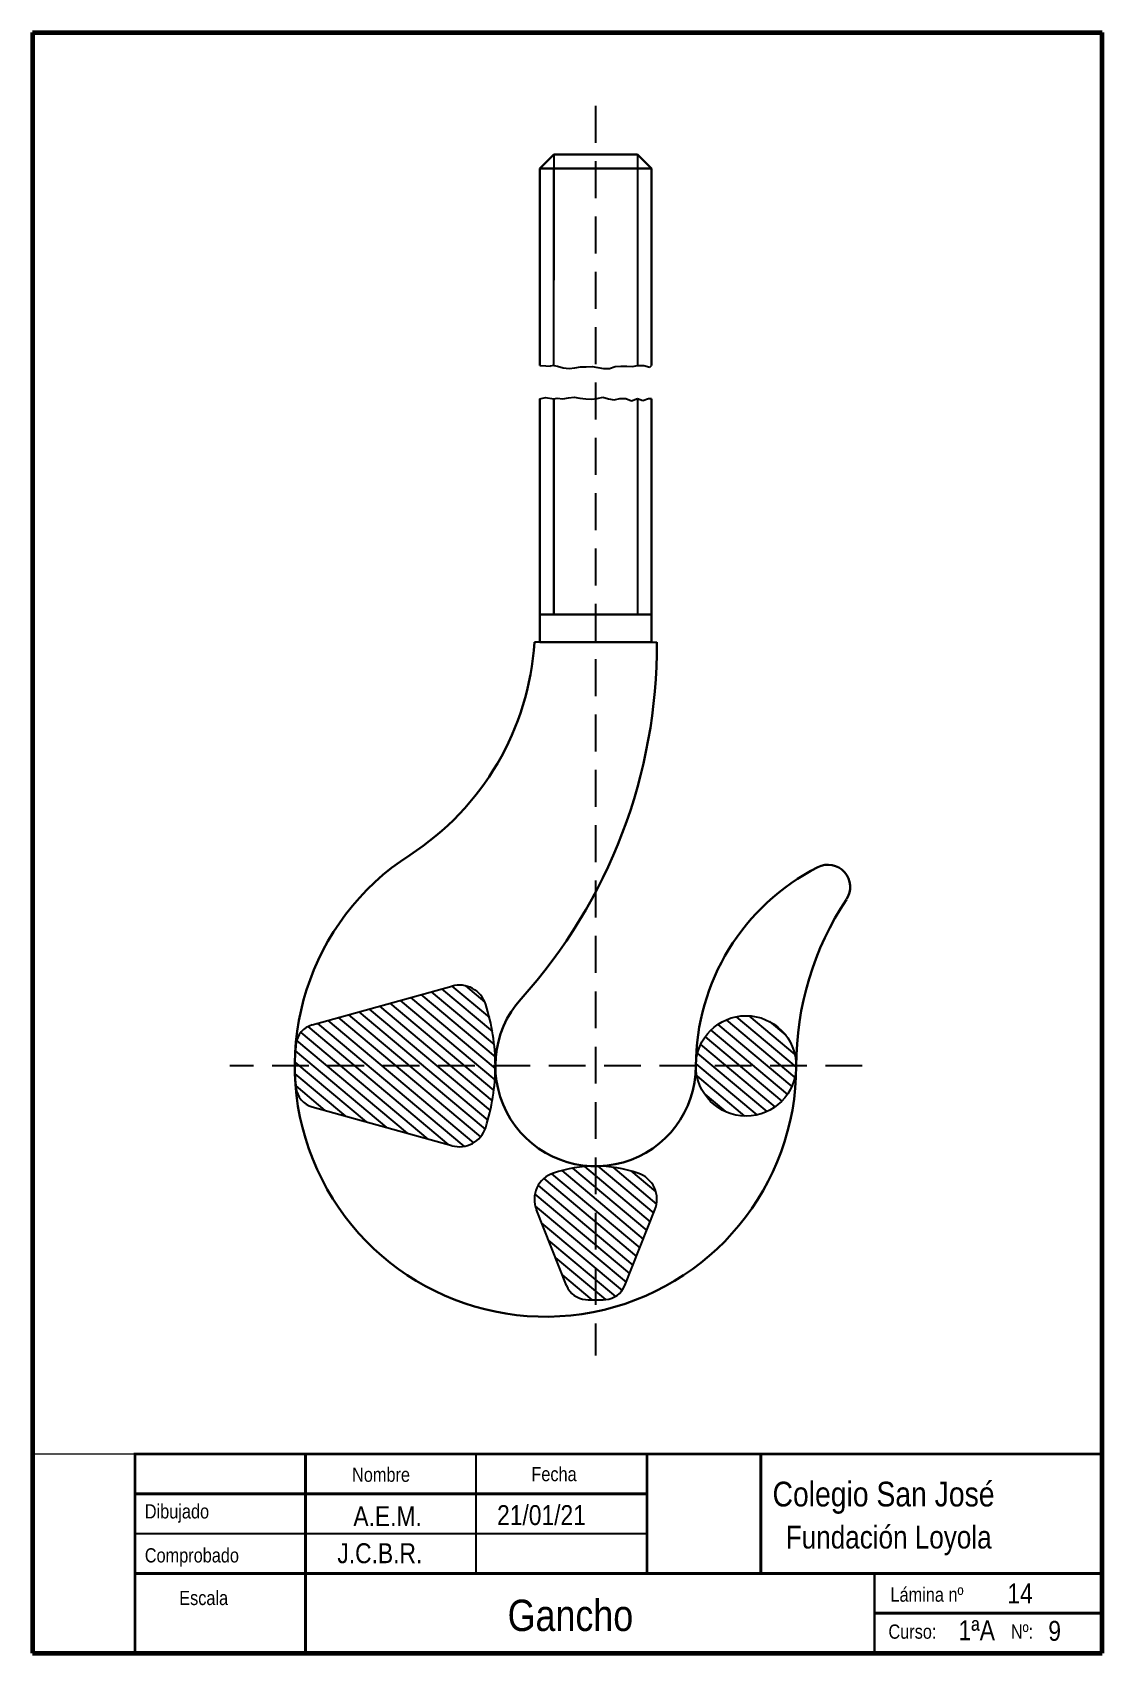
# Paper-space layout 'A4 vertical' of a CAD drawing. Header units: millimetres. Extents: x 10 to 198, y 0 to 285.
# The model-space entities are those that its viewports show. They can reach past a viewport. Long polylines and large blocks are cut down to what shows.
import ezdxf

# ---------------------------------------------------------------- set-up
doc = ezdxf.new("R2010")
doc.units = ezdxf.units.MM
doc.linetypes.add('TRAZOS2', pattern=[9.525, 6.35, -3.175])
doc.styles.get("Standard").update_dxf_attribs({"font": ''})
doc.styles.get('Standard').set_extended_font_data('Arial Narrow')

msp = doc.modelspace()

# ---------------------------------------------------------------- hatches: boundary and pattern name
at = {"transparency": 33554687}
h = msp.add_hatch(dxfattribs=at)
h.set_pattern_fill('ANSI31', color=256, scale=0.5, angle=95)
h.paths.add_polyline_path([(308.68, 304.62), (283.63, 297.66, 0.306613), (280.73, 294.24, 0.027405), (280.51, 290.3, 0.027405), (280.73, 286.37, 0.306613), (283.63, 282.95), (308.68, 275.99, 0.402455), (314.78, 279.27, 0.078024), (316.51, 290.3, 0.078024), (314.78, 301.34, 0.402455)])
h.paths.add_polyline_path([(342.09, 271.08, 0.162041), (326.93, 271.08, 0.431449), (323.87, 264.48), (329.3, 250.88, 0.286459), (332.71, 248.37, 0.037553), (336.31, 248.37, 0.286459), (339.73, 250.88), (345.16, 264.48, 0.431449)])
h = msp.add_hatch(dxfattribs=at)
h.set_pattern_fill('ANSI31', color=256, scale=0.5, angle=95)
h.paths.add_polyline_path([(370.51, 290.3, 1), (352.51, 290.3, 1)])

# ---------------------------------------------------------------- linework, layer by layer
at = {"linetype": 'TRAZOS2'}
for p, q in [((334.51, 462.56), (334.51, 238.34)), ((382.36, 290.3), (268.86, 290.3))]:
    msp.add_line(p, q, dxfattribs=at)
at = {"lineweight": 30}
for p, q in [((324.51, 451.3), (327.01, 453.8)), ((324.51, 451.3), (324.51, 415.95)), ((324.51, 451.3), (344.51, 451.3)), ((327.01, 453.8), (342.01, 453.8)), ((344.51, 451.3), (342.01, 453.8)), ((344.51, 415.95), (344.51, 451.3)), ((324.51, 410), (324.51, 366.3)), ((344.51, 366.3), (344.51, 410)), ((344.51, 371.3), (324.51, 371.3)), ((324.51, 366.3), (344.51, 366.3))]:
    msp.add_line(p, q, dxfattribs=at)
for p, q in [((327.01, 453.8), (327.01, 431.3)), ((327.01, 415.95), (327.01, 451.3)), ((342.01, 453.8), (342.01, 415.95)), ((324.51, 421.3), (324.51, 421.3)), ((324.51, 421.3), (324.51, 421.3)), ((324.51, 415.95), (325.59, 415.9)), ((325.59, 415.9), (326.34, 415.82)), ((327.01, 415.95), (326.34, 415.82)), ((327.01, 415.95), (327.66, 415.85)), ((327.66, 415.85), (328.69, 415.54)), ((328.69, 415.54), (329.73, 415.45)), ((329.73, 415.45), (330.76, 415.54)), ((330.76, 415.54), (331.8, 415.72)), ((331.8, 415.72), (332.83, 415.72)), ((332.83, 415.72), (333.87, 415.76)), ((333.87, 415.76), (334.9, 415.63)), ((334.9, 415.63), (335.94, 415.45)), ((335.94, 415.45), (336.97, 415.45)), ((336.97, 415.45), (338.01, 415.76)), ((338.01, 415.76), (339.04, 415.85)), ((339.04, 415.85), (340.08, 415.85)), ((340.08, 415.85), (341.11, 415.76)), ((341.11, 415.76), (342.01, 415.95)), ((342.01, 415.95), (343.18, 415.94)), ((343.18, 415.94), (344.22, 415.67)), ((344.22, 415.67), (344.51, 415.95)), ((324.51, 410), (325.54, 410.22)), ((324.54, 410.03), (324.54, 410.01)), ((325.54, 410.22), (327.01, 410)), ((327.01, 410), (327.59, 410.09)), ((327.01, 371.3), (327.01, 410)), ((327.01, 410), (327.01, 371.3)), ((327.59, 410.09), (328.62, 409.96)), ((328.62, 409.96), (329.64, 410.18)), ((329.64, 410.18), (330.67, 410.27)), ((330.67, 410.27), (331.7, 410.13)), ((331.7, 410.13), (332.72, 409.96)), ((332.72, 409.96), (333.75, 409.91)), ((333.75, 409.91), (334.77, 410.04)), ((334.77, 410.04), (335.8, 410.31)), ((335.8, 410.31), (336.83, 410)), ((336.83, 410), (337.85, 409.78)), ((337.85, 409.78), (338.88, 410.04)), ((338.88, 410.04), (339.9, 410.04)), ((339.9, 410.04), (340.93, 409.6)), ((340.93, 409.6), (342.04, 410.03)), ((342.01, 410), (342.01, 371.3)), ((342.04, 410.03), (342.98, 409.69)), ((342.98, 409.69), (344.01, 410.04)), ((344.01, 410.04), (344.54, 410.03)), ((324.51, 366.3), (323.51, 366.3)), ((344.51, 366.3), (345.51, 366.3)), ((283.63, 297.66), (308.68, 304.62)), ((370.51, 290.3), (370.51, 291.89)), ((283.63, 282.95), (308.68, 275.99)), ((329.3, 250.88), (323.87, 264.48)), ((339.73, 250.88), (345.16, 264.48))]:
    msp.add_line(p, q)
msp.add_circle((361.51, 290.3), 9)
for centre, radius, start, end in [((274.61, 369.33), 49, 302.7899, 356.4639), ((250.51, 365.89), 95, 318.018, 0.2501), ((325.51, 290.3), 45, 122.7899, 0), ((376.2, 322.4), 4, 326.4055, 116.9444), ((392.51, 290.3), 40, 116.9444, 180), ((424.51, 290.3), 54, 146.4055, 180), ((334.51, 290.3), 18, 138.018, 0)]:
    msp.add_arc(centre, radius, start, end, dxfattribs=at)
for centre, radius, start, end in [((310.02, 299.8), 5, 17.8455, 105.5358), ((280.51, 290.3), 36, 0, 17.8455), ((284.71, 293.8), 4, 105.5358, 173.7207), ((316.51, 290.3), 36, 173.7207, 180), ((316.51, 290.3), 36, 180, 186.2793), ((280.51, 290.3), 36, 342.1545, 0), ((284.71, 286.8), 4, 186.2793, 254.4642), ((310.02, 280.8), 5, 254.4642, 342.1545), ((328.51, 266.33), 5, 108.4085, 201.7595), ((334.51, 248.3), 24, 71.5915, 108.4085), ((340.51, 266.33), 5, 338.2405, 71.5915), ((333.01, 252.36), 4, 201.7595, 265.6988), ((336.01, 252.36), 4, 274.3012, 338.2405), ((334.51, 272.3), 24, 265.6988, 274.3012)]:
    msp.add_arc(centre, radius, start, end)

psp = doc.layouts.new('A4 vertical')

# ---------------------------------------------------------------- linework, layer by layer
at = {"lineweight": 60}
for p, q in [((10, 285), (10, 0.2)), ((10, 285), (198.02, 285)), ((198.02, 0.2), (198.02, 285)), ((10, 0.2), (198.02, 0.2))]:
    psp.add_line(p, q, dxfattribs=at)
for p, q in [((28.02, 35.2), (198.02, 35.2)), ((28.02, 0.2), (28.02, 35.2)), ((88.02, 14.2), (88.02, 35.2)), ((118.02, 14.2), (118.02, 35.2)), ((138.02, 14.2), (138.02, 35.2)), ((28.02, 28.2), (118.02, 28.2)), ((28.02, 21.2), (118.02, 21.2)), ((28.02, 14.2), (198.02, 14.2)), ((158.02, 0.2), (158.02, 14.2))]:
    psp.add_line(p, q)
at = {"lineweight": 40}
for p, q in [((58.02, 0.2), (58.02, 35.2)), ((198.02, 7.2), (158.02, 7.2))]:
    psp.add_line(p, q, dxfattribs=at)
for points, const_width in [([(28.02, 0.2), (28.02, 35.2), (198.02, 35.2)], 0.5), ([(118.02, 14.2), (118.02, 35.2)], 0.5), ([(138.02, 14.2), (138.02, 35.2)], 0.5), ([(28.02, 28.2), (118.02, 28.2)], 0.5), ([(158.02, 0.2), (158.02, 14.2)], 0.35)]:
    psp.add_lwpolyline(points, dxfattribs=dict(const_width=const_width))
at = {"lineweight": 40, "const_width": 0.5}
psp.add_lwpolyline([(28.02, 14.2), (198.02, 14.2)], dxfattribs=at)

# ---------------------------------------------------------------- texts
for s, height, p in [('Nombre', 2.5, (66.18, 30.31)), ('Fecha', 2.5, (97.7, 30.42)), ('Colegio San José', 4.3456, (140.09, 25.98)), ('Dibujado', 2.5, (29.75, 23.87)), ('Fundación Loyola', 4, (142.42, 18.59)), ('Comprobado', 2.5, (29.75, 16.14)), ('Lámina nº', 2.5, (160.82, 9.24)), ('Escala', 2.5, (35.8, 8.65)), ('Curso:', 2.5, (160.46, 2.74)), ('Nº:', 2.5, (181.98, 2.74))]:
    psp.add_text(s, height=height).set_placement(p)
at = {"linetype": 'TRAZOS2'}
for s, height, p in [('A.E.M.', 3.5, (66.41, 22.52)), ('21/01/21', 3.5, (91.67, 22.71)), ('J.C.B.R.', 3.5, (63.6, 16.01)), ('14', 3.5, (181.36, 8.94)), ('Gancho', 5.5, (93.53, 4.09)), ('1ªA', 3.5, (172.79, 2.48)), ('9', 3.5, (188.56, 2.37))]:
    psp.add_text(s, height=height, dxfattribs=at).set_placement(p)

# ---------------------------------------------------------------- viewports
at = {"layer": '0', "linetype": 'TRAZOS2', "view_target_point": (417.79, 265.96)}
psp.add_viewport(center=(104.01, 160.1), size=(188.02, 249.792), view_center_point=(-88.37, 82.24), view_height=255.049, dxfattribs=at)

doc.saveas('drawing.dxf')
